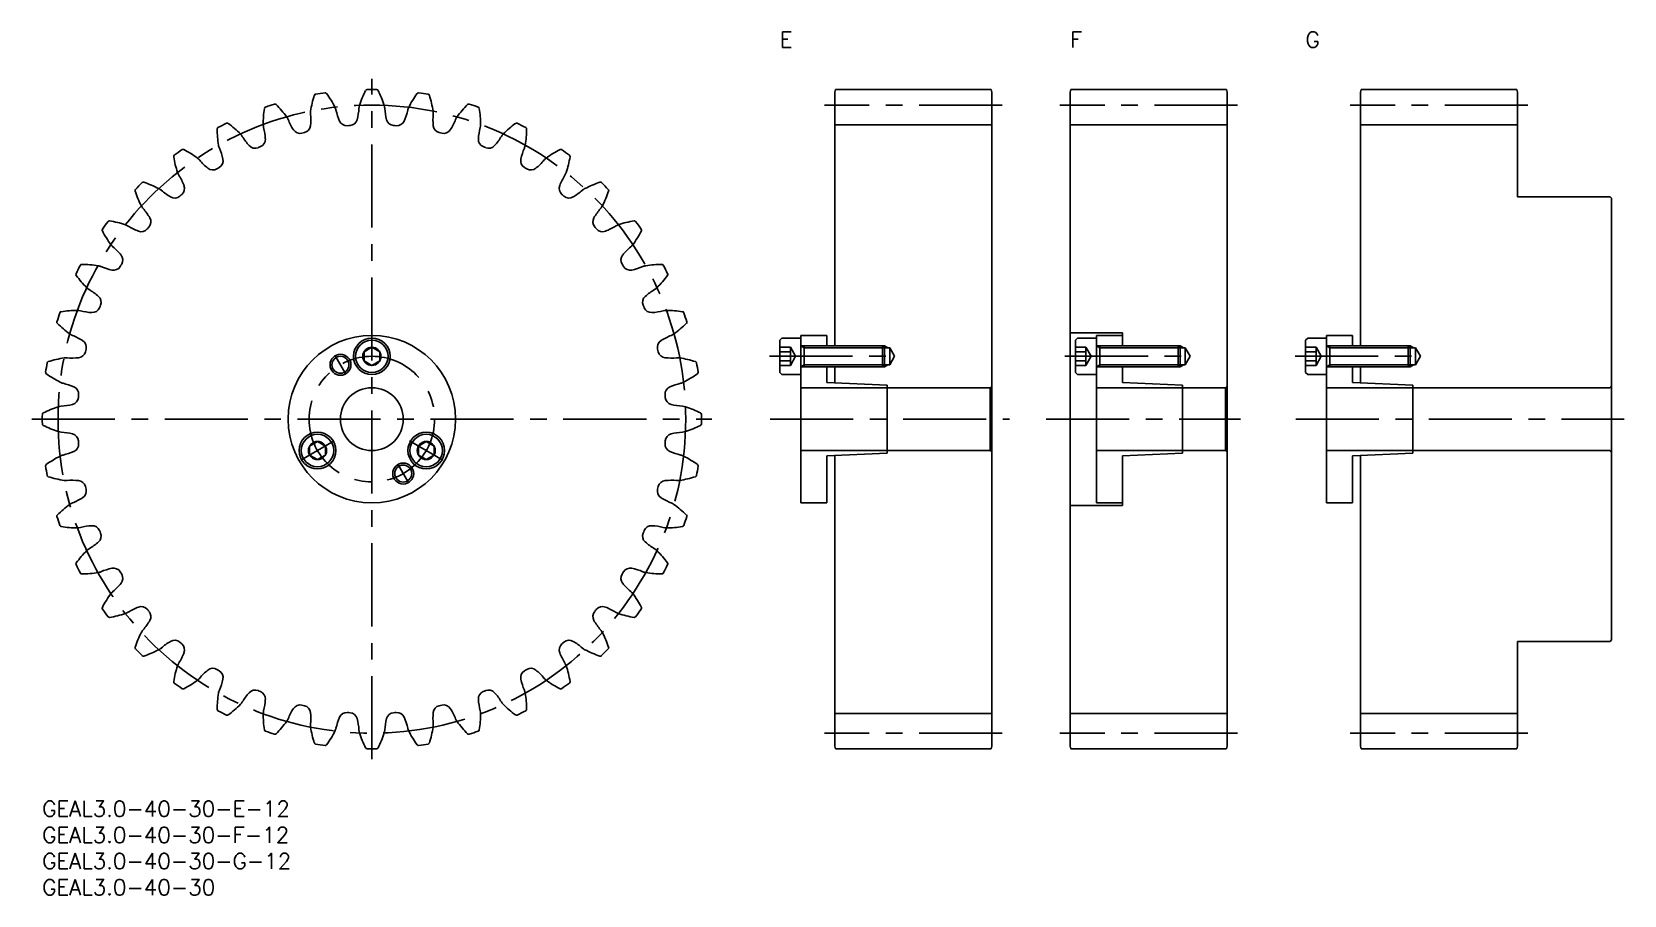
# Model space of a CAD drawing. Extents: x -2 to 302, y -18 to 147.
import ezdxf

# ---------------------------------------------------------------- set-up
doc = ezdxf.new("R2010")
doc.units = 0
doc.header["$LTSCALE"] = 0.5
doc.linetypes.add('CENTER', pattern=[50.8, 31.75, -6.35, 6.35, -6.35])
for name, color, linetype in [('MSM_CENTER', 1, 'CENTER'), ('MSM_CONTINUOUS', 7, 'CONTINUOUS'), ('MSM_NARROW', 5, 'CONTINUOUS'), ('MSM_PART_NUMBER', 7, 'CONTINUOUS')]:
    doc.layers.add(name, color=color, linetype=linetype)
doc.styles.get("Standard").update_dxf_attribs({"font": 'txt.shx', "height": 1, "bigfont": 'bigfont.shx'})

# ---------------------------------------------------------------- blocks, each defined once
blk = doc.blocks.new('*U3')
at = {"layer": 'MSM_PART_NUMBER'}
blk.add_text('GEAL3.0-40-30-F-12', height=3, dxfattribs=at).set_placement((0, -8))
blk = doc.blocks.new('*U4')
at = {"layer": 'MSM_PART_NUMBER'}
blk.add_text('GEAL3.0-40-30-E-12', height=3, dxfattribs=at).set_placement((0, -3))
blk = doc.blocks.new('*U5')
at = {"layer": 'MSM_PART_NUMBER'}
blk.add_text('GEAL3.0-40-30-G-12', height=3, dxfattribs=at).set_placement((0, -13))
blk = doc.blocks.new('*U6')
at = {"layer": 'MSM_PART_NUMBER'}
blk.add_text('E', height=3, dxfattribs=at).set_placement((141, 143.95))
blk = doc.blocks.new('*U7')
at = {"layer": 'MSM_PART_NUMBER'}
blk.add_text('G', height=3, dxfattribs=at).set_placement((241.5, 143.95))
blk = doc.blocks.new('*U8')
at = {"layer": 'MSM_PART_NUMBER'}
blk.add_text('GEAL3.0-40-30', height=3, dxfattribs=at).set_placement((0, -18))
blk = doc.blocks.new('*U9')
at = {"layer": 'MSM_PART_NUMBER'}
blk.add_text('F', height=3, dxfattribs=at).set_placement((196.5, 143.95))

msp = doc.modelspace()

# ---------------------------------------------------------------- linework, layer by layer
at = {"layer": 'MSM_CENTER'}
for p, q in [((63, 7.95), (63, 137.95)), ((183.5, 132.95), (149.5, 132.95)), ((228.5, 132.95), (194.5, 132.95)), ((284, 132.95), (250, 132.95)), ((55.95, 85.16), (58.05, 81.52)), ((139, 84.95), (163.51, 84.95)), ((195.5, 84.95), (220.01, 84.95)), ((239.5, 84.95), (264.01, 84.95)), ((-2, 72.95), (128, 72.95)), ((139.15, 72.95), (184.88, 72.95)), ((191.91, 72.95), (229.07, 72.95)), ((239.65, 72.95), (302.4, 72.95)), ((49.43, 65.11), (55.79, 68.78)), ((76.57, 65.11), (70.21, 68.78)), ((70.05, 60.73), (67.95, 64.37)), ((183.5, 12.95), (149.5, 12.95)), ((228.5, 12.95), (194.5, 12.95)), ((284, 12.95), (250, 12.95))]:
    msp.add_line(p, q, dxfattribs=at)
for radius in [60, 12]:
    msp.add_circle((63, 72.95), radius, dxfattribs=at)
at = {"layer": 'MSM_CONTINUOUS'}
for p, q in [((151.63, 135.95), (151.5, 135.45)), ((151.5, 135.45), (151.5, 86.95)), ((181.37, 135.95), (151.63, 135.95)), ((181.5, 135.45), (181.37, 135.95)), ((181.5, 10.45), (181.5, 135.45)), ((196.63, 135.95), (196.5, 135.45)), ((196.5, 135.45), (196.5, 10.45)), ((226.37, 135.95), (196.63, 135.95)), ((226.5, 135.45), (226.37, 135.95)), ((226.5, 10.45), (226.5, 135.45)), ((252.13, 135.95), (252, 135.45)), ((252, 135.45), (252, 86.95)), ((281.87, 135.95), (252.13, 135.95)), ((282, 135.45), (281.87, 135.95)), ((282, 115.45), (282, 135.45)), ((181.5, 129.2), (151.5, 129.2)), ((226.5, 129.2), (196.5, 129.2)), ((282, 129.2), (252, 129.2)), ((299.7, 115.45), (282, 115.45)), ((300, 115.15), (299.7, 115.45)), ((300, 30.75), (300, 115.15)), ((141, 88.05), (141.4, 88.45)), ((141.4, 88.45), (145, 88.45)), ((145, 56.95), (145, 88.95)), ((145, 88.95), (150, 88.95)), ((150, 88.95), (150, 86.95)), ((206.5, 89.45), (196.5, 89.45)), ((197.5, 88.05), (197.9, 88.45)), ((197.9, 88.45), (201.5, 88.45)), ((201.5, 56.95), (201.5, 88.95)), ((201.5, 88.95), (206.5, 88.95)), ((206.5, 89.45), (206.5, 86.95)), ((241.5, 88.05), (241.9, 88.45)), ((241.9, 88.45), (245.5, 88.45)), ((245.5, 56.95), (245.5, 88.95)), ((245.5, 88.95), (250.5, 88.95)), ((250.5, 88.95), (250.5, 86.95)), ((63, 86.68), (61.5, 85.81)), ((61.5, 85.81), (61.5, 84.08)), ((64.5, 85.81), (63, 86.68)), ((64.5, 84.08), (64.5, 85.81)), ((141, 88.05), (141, 81.85)), ((141, 86.68), (143, 86.68)), ((141, 85.81), (143, 85.81)), ((143, 86.68), (144, 84.95)), ((143, 83.21), (143, 86.68)), ((145, 86.95), (160.62, 86.95)), ((145.66, 86.95), (145.66, 82.95)), ((160.62, 82.95), (160.62, 86.95)), ((161, 86.57), (160.62, 86.95)), ((162, 86.57), (161, 86.57)), ((161, 83.32), (161, 86.57)), ((162.94, 84.95), (162, 86.57)), ((162, 83.32), (162, 86.57)), ((197.5, 88.05), (197.5, 81.85)), ((197.5, 86.68), (199.5, 86.68)), ((197.5, 85.81), (199.5, 85.81)), ((199.5, 86.68), (200.5, 84.95)), ((199.5, 83.21), (199.5, 86.68)), ((201.5, 86.95), (217.12, 86.95)), ((202.16, 86.95), (202.16, 82.95)), ((217.12, 82.95), (217.12, 86.95)), ((217.5, 86.57), (217.12, 86.95)), ((218.5, 86.57), (217.5, 86.57)), ((217.5, 83.32), (217.5, 86.57)), ((219.44, 84.95), (218.5, 86.57)), ((218.5, 83.32), (218.5, 86.57)), ((241.5, 88.05), (241.5, 81.85)), ((241.5, 86.68), (243.5, 86.68)), ((241.5, 85.81), (243.5, 85.81)), ((243.5, 86.68), (244.5, 84.95)), ((243.5, 83.21), (243.5, 86.68)), ((245.5, 86.95), (261.12, 86.95)), ((246.16, 86.95), (246.16, 82.95)), ((261.12, 82.95), (261.12, 86.95)), ((261.5, 86.57), (261.12, 86.95)), ((262.5, 86.57), (261.5, 86.57)), ((261.5, 83.32), (261.5, 86.57)), ((263.44, 84.95), (262.5, 86.57)), ((262.5, 83.32), (262.5, 86.57)), ((61.5, 84.08), (63, 83.21)), ((63, 83.21), (64.5, 84.08)), ((141, 84.08), (143, 84.08)), ((141, 83.21), (143, 83.21)), ((143, 83.21), (144, 84.95)), ((145, 82.95), (160.62, 82.95)), ((150, 82.95), (150, 79.95)), ((151.5, 82.95), (151.5, 79.88)), ((160.62, 82.95), (161, 83.32)), ((161, 83.32), (162, 83.32)), ((162, 83.32), (162.94, 84.95)), ((197.5, 84.08), (199.5, 84.08)), ((197.5, 83.21), (199.5, 83.21)), ((199.5, 83.21), (200.5, 84.95)), ((201.5, 82.95), (217.12, 82.95)), ((206.5, 82.95), (206.5, 79.95)), ((217.12, 82.95), (217.5, 83.32)), ((217.5, 83.32), (218.5, 83.32)), ((218.5, 83.32), (219.44, 84.95)), ((241.5, 84.08), (243.5, 84.08)), ((241.5, 83.21), (243.5, 83.21)), ((243.5, 83.21), (244.5, 84.95)), ((245.5, 82.95), (261.12, 82.95)), ((250.5, 82.95), (250.5, 79.95)), ((252, 82.95), (252, 79.88)), ((261.12, 82.95), (261.5, 83.32)), ((261.5, 83.32), (262.5, 83.32)), ((262.5, 83.32), (263.44, 84.95)), ((141.4, 81.45), (141, 81.85)), ((141.4, 81.45), (145, 81.45)), ((150, 79.95), (161.5, 79.45)), ((161.5, 66.45), (161.5, 79.45)), ((181.5, 79.25), (181.2, 78.95)), ((197.9, 81.45), (197.5, 81.85)), ((197.9, 81.45), (201.5, 81.45)), ((206.5, 79.95), (218, 79.45)), ((218, 66.45), (218, 79.45)), ((226.5, 79.25), (226.2, 78.95)), ((241.9, 81.45), (241.5, 81.85)), ((241.9, 81.45), (245.5, 81.45)), ((250.5, 79.95), (262, 79.45)), ((262, 66.45), (262, 79.45)), ((300, 79.25), (299.7, 78.95)), ((181.2, 78.95), (145, 78.95)), ((181.2, 66.95), (181.2, 78.95)), ((226.2, 78.95), (201.5, 78.95)), ((226.2, 66.95), (226.2, 78.95)), ((299.7, 78.95), (245.5, 78.95)), ((52.61, 68.68), (51.11, 67.81)), ((51.11, 67.81), (51.11, 66.08)), ((54.11, 67.81), (52.61, 68.68)), ((54.11, 66.08), (54.11, 67.81)), ((73.39, 68.68), (71.89, 67.81)), ((71.89, 67.81), (71.89, 66.08)), ((74.89, 67.81), (73.39, 68.68)), ((74.89, 66.08), (74.89, 67.81)), ((51.11, 66.08), (52.61, 65.21)), ((52.61, 65.21), (54.11, 66.08)), ((71.89, 66.08), (73.39, 65.21)), ((73.39, 65.21), (74.89, 66.08)), ((145, 66.95), (181.2, 66.95)), ((161.5, 66.45), (150, 65.95)), ((150, 65.95), (150, 56.95)), ((151.5, 66.01), (151.5, 10.45)), ((181.2, 66.95), (181.5, 66.65)), ((201.5, 66.95), (226.2, 66.95)), ((218, 66.45), (206.5, 65.95)), ((206.5, 56.45), (206.5, 65.95)), ((226.2, 66.95), (226.5, 66.65)), ((245.5, 66.95), (299.7, 66.95)), ((262, 66.45), (250.5, 65.95)), ((250.5, 65.95), (250.5, 56.95)), ((252, 66.01), (252, 10.45)), ((299.7, 66.95), (300, 66.65)), ((150, 56.95), (145, 56.95)), ((196.5, 56.45), (206.5, 56.45)), ((206.5, 56.95), (201.5, 56.95)), ((250.5, 56.95), (245.5, 56.95)), ((282, 10.45), (282, 30.45)), ((282, 30.45), (299.7, 30.45)), ((299.7, 30.45), (300, 30.75)), ((181.5, 16.7), (151.5, 16.7)), ((226.5, 16.7), (196.5, 16.7)), ((282, 16.7), (252, 16.7)), ((151.5, 10.45), (151.63, 9.95)), ((151.63, 9.95), (181.37, 9.95)), ((181.37, 9.95), (181.5, 10.45)), ((196.5, 10.45), (196.63, 9.95)), ((196.63, 9.95), (226.37, 9.95)), ((226.37, 9.95), (226.5, 10.45)), ((252, 10.45), (252.13, 9.95)), ((252.13, 9.95), (281.87, 9.95)), ((281.87, 9.95), (282, 10.45))]:
    msp.add_line(p, q, dxfattribs=at)
for centre, radius in [((63, 72.95), 16), ((63, 84.95), 3.5), ((63, 84.95), 3.1), ((63, 84.95), 1.73), ((57, 83.34), 1.62), ((63, 72.95), 6), ((52.61, 66.95), 3.5), ((52.61, 66.95), 3.1), ((73.39, 66.95), 3.5), ((73.39, 66.95), 3.1), ((52.61, 66.95), 1.73), ((73.39, 66.95), 1.73), ((69, 62.55), 1.62)]:
    msp.add_circle(centre, radius, dxfattribs=at)
for centre, radius, start, end in [((71.06, 128.75), 20, 162.3479, 171.25), ((52.29, 134.72), 0.3, 99.8356, 162.3479), ((63, 72.95), 63, 98.1643, 99.8357), ((54.1, 135.01), 0.3, 35.6522, 98.1643), ((38.09, 123.53), 20, 26.75, 35.6521), ((79.69, 126.8), 20, 153.3479, 162.25), ((62.09, 135.64), 0.3, 90.8357, 153.3478), ((63, 72.95), 63, 89.1643, 90.8357), ((63.91, 135.64), 0.3, 26.6521, 89.1643), ((46.31, 126.8), 20, 17.75, 26.6521), ((87.91, 123.53), 20, 144.3479, 153.25), ((71.9, 135.01), 0.3, 81.8357, 144.3478), ((63, 72.95), 63, 80.1643, 81.8357), ((73.71, 134.72), 0.3, 17.6521, 80.1643), ((54.94, 128.75), 20, 8.75, 17.6521), ((62.23, 129.32), 20, 171.3479, 180.25), ((42.76, 132.29), 0.3, 108.8356, 171.3479), ((63, 72.95), 63, 107.1643, 108.8357), ((44.5, 132.85), 0.3, 44.6522, 107.1643), ((30.48, 119.01), 20, 35.75, 44.6521), ((39.01, 130.17), 12.31, 354.6354, 4.8357), ((53.74, 131.42), 2.47, 171.25, 184.8357), ((53.74, 131.42), 2.47, 13.1643, 26.75), ((68.13, 134.78), 12.31, 193.1643, 203.3646), ((48.26, 133.22), 12.31, 345.6354, 355.8357), ((63, 132.14), 2.47, 162.25, 175.8357), ((63, 132.14), 2.47, 4.1643, 17.75), ((77.74, 133.22), 12.31, 184.1643, 194.3646), ((57.87, 134.78), 12.31, 336.6354, 346.8357), ((72.26, 131.42), 2.47, 153.25, 166.8357), ((86.99, 130.17), 12.31, 175.1643, 185.3646), ((72.26, 131.42), 2.47, 355.1643, 8.75), ((95.52, 119.01), 20, 135.3479, 144.25), ((81.5, 132.85), 0.3, 72.8357, 135.3479), ((63, 72.95), 63, 71.1643, 72.8357), ((83.24, 132.29), 0.3, 8.6521, 71.1641), ((63.77, 129.32), 20, 359.75, 8.6521), ((33.72, 128.39), 0.3, 117.8356, 180.3479), ((53.42, 128.51), 20, 180.3479, 189.25), ((63, 72.95), 63, 116.1643, 117.8357), ((35.35, 129.22), 0.3, 53.6522, 116.1643), ((23.68, 113.35), 20, 44.75, 53.6521), ((44.71, 129.25), 2.47, 180.25, 193.8357), ((30.35, 125.71), 12.31, 3.6354, 13.8357), ((44.71, 129.25), 2.47, 22.1643, 35.75), ((58.4, 134.82), 12.31, 202.1643, 212.3646), ((49.27, 129.04), 1.5, 212.3646, 283.7575), ((49.77, 129.16), 1.5, 283.2425, 354.6354), ((58.21, 130.5), 1.5, 203.3646, 274.7575), ((63, 72.95), 56.25, 94.2425, 94.7575), ((58.73, 130.54), 1.5, 274.2425, 345.6354), ((67.27, 130.54), 1.5, 194.3646, 265.7575), ((63, 72.95), 56.25, 85.2425, 85.7575), ((67.79, 130.5), 1.5, 265.2425, 336.6354), ((76.23, 129.16), 1.5, 185.3646, 256.7575), ((76.73, 129.04), 1.5, 256.2425, 327.6354), ((67.6, 134.82), 12.31, 327.6354, 337.8357), ((81.29, 129.25), 2.47, 144.25, 157.8357), ((95.65, 125.71), 12.31, 166.1643, 176.3646), ((81.29, 129.25), 2.47, 346.1643, 359.75), ((102.32, 113.35), 20, 126.3479, 135.25), ((90.65, 129.22), 0.3, 63.8357, 126.3479), ((63, 72.95), 63, 62.1643, 63.8357), ((72.58, 128.51), 20, 350.75, 359.6521), ((92.28, 128.39), 0.3, 359.6521, 62.1641), ((36.12, 125.69), 2.47, 189.25, 202.8357), ((36.12, 125.69), 2.47, 31.1643, 44.75), ((48.77, 133.34), 12.31, 211.1643, 221.3646), ((40.66, 126.2), 1.5, 221.3646, 292.7575), ((63, 72.95), 56.25, 112.2425, 112.7575), ((41.14, 126.4), 1.5, 292.2425, 3.6354), ((63, 72.95), 56.25, 103.2425, 103.7575), ((63, 72.95), 56.25, 76.2425, 76.7575), ((84.86, 126.4), 1.5, 176.3646, 247.7575), ((63, 72.95), 56.25, 67.2425, 67.7575), ((85.34, 126.2), 1.5, 247.2425, 318.6354), ((77.23, 133.34), 12.31, 318.6354, 328.8357), ((89.88, 125.69), 2.47, 135.25, 148.8357), ((89.88, 125.69), 2.47, 337.1643, 350.75), ((25.41, 123.13), 0.3, 126.8356, 189.3479), ((44.85, 126.33), 20, 189.3479, 198.25), ((63, 72.95), 63, 125.1643, 126.8357), ((26.89, 124.2), 0.3, 62.6522, 125.1643), ((17.84, 106.7), 20, 53.75, 62.6521), ((28.2, 120.84), 2.47, 40.1643, 53.75), ((39.5, 130.37), 12.31, 220.1643, 230.3646), ((33.05, 122.32), 1.5, 301.2425, 12.6354), ((22.5, 119.96), 12.31, 12.6354, 22.8357), ((92.95, 122.32), 1.5, 167.3646, 238.7575), ((103.5, 119.96), 12.31, 157.1643, 167.3646), ((86.5, 130.37), 12.31, 309.6354, 319.8357), ((97.8, 120.84), 2.47, 126.25, 139.8357), ((108.16, 106.7), 20, 117.3479, 126.25), ((99.11, 124.2), 0.3, 54.8357, 117.3479), ((63, 72.95), 63, 53.1643, 54.8357), ((81.15, 126.33), 20, 341.75, 350.6521), ((100.59, 123.13), 0.3, 350.6521, 53.1643), ((28.2, 120.84), 2.47, 198.25, 211.8357), ((15.65, 113.04), 12.31, 21.6354, 31.8357), ((32.6, 122.05), 1.5, 230.3646, 301.7575), ((63, 72.95), 56.25, 121.2425, 121.7575), ((63, 72.95), 56.25, 58.2425, 58.7575), ((93.4, 122.05), 1.5, 238.2424, 309.6354), ((110.35, 113.04), 12.31, 148.1643, 158.3646), ((97.8, 120.84), 2.47, 328.1643, 341.75), ((18.02, 116.63), 0.3, 135.8356, 198.3479), ((36.72, 122.83), 20, 198.3479, 207.25), ((63, 72.95), 63, 134.1643, 135.8357), ((19.32, 117.92), 0.3, 71.6522, 134.1643), ((13.11, 99.22), 20, 62.75, 71.6521), ((21.14, 114.81), 2.47, 49.1643, 62.75), ((30.8, 125.99), 12.31, 229.1643, 239.3646), ((63, 72.95), 56.25, 130.2425, 130.7575), ((25.69, 117.03), 1.5, 310.2425, 21.6354), ((100.31, 117.03), 1.5, 158.3646, 229.7575), ((63, 72.95), 56.25, 49.2425, 49.7575), ((95.2, 125.99), 12.31, 300.6354, 310.8357), ((104.86, 114.81), 2.47, 117.25, 130.8357), ((112.89, 99.22), 20, 108.3479, 117.25), ((106.68, 117.92), 0.3, 45.8357, 108.3479), ((63, 72.95), 63, 44.1643, 45.8357), ((89.28, 122.83), 20, 332.75, 341.6521), ((107.98, 116.63), 0.3, 341.6521, 44.1645), ((21.14, 114.81), 2.47, 207.25, 220.8357), ((9.96, 105.14), 12.31, 30.6354, 40.8357), ((25.3, 116.69), 1.5, 239.3646, 310.7575), ((100.7, 116.69), 1.5, 229.2425, 300.6354), ((116.04, 105.14), 12.31, 139.1643, 149.3646), ((104.86, 114.81), 2.47, 319.1643, 332.75), ((63, 72.95), 63, 143.1643, 144.8357), ((12.82, 110.54), 0.3, 80.6522, 143.1643), ((9.62, 91.1), 20, 71.75, 80.6521), ((15.11, 107.74), 2.47, 58.1643, 71.75), ((22.9, 120.3), 12.31, 238.1643, 248.3646), ((63, 72.95), 56.25, 139.2425, 139.7575), ((19.26, 110.65), 1.5, 319.2425, 30.6354), ((106.74, 110.65), 1.5, 149.3646, 220.7575), ((63, 72.95), 56.25, 40.2425, 40.7575), ((103.1, 120.3), 12.31, 291.6354, 301.8357), ((110.89, 107.74), 2.47, 108.25, 121.8357), ((116.38, 91.1), 20, 99.3479, 108.25), ((113.18, 110.54), 0.3, 36.8357, 99.3479), ((63, 72.95), 63, 35.1643, 36.8357), ((11.74, 109.06), 0.3, 144.8356, 207.3479), ((29.24, 118.11), 20, 207.3479, 216.25), ((18.92, 110.25), 1.5, 248.3646, 319.7575), ((107.08, 110.25), 1.5, 220.2425, 291.6354), ((96.76, 118.11), 20, 323.75, 332.6521), ((114.26, 109.06), 0.3, 332.6521, 35.1645), ((15.11, 107.74), 2.47, 216.25, 229.8357), ((5.57, 96.45), 12.31, 39.6354, 49.8357), ((13.9, 103.34), 1.5, 328.2425, 39.6354), ((112.1, 103.34), 1.5, 140.3646, 211.7575), ((120.43, 96.45), 12.31, 130.1643, 140.3646), ((110.89, 107.74), 2.47, 310.1643, 323.75), ((6.72, 100.59), 0.3, 153.8356, 216.3479), ((63, 72.95), 63, 152.1643, 153.8357), ((7.55, 102.22), 0.3, 89.6522, 152.1643), ((7.44, 82.52), 20, 80.75, 89.6521), ((10.25, 99.82), 2.47, 67.1643, 80.75), ((15.99, 113.44), 12.31, 247.1643, 257.3646), ((13.62, 102.9), 1.5, 257.3646, 328.7575), ((63, 72.95), 56.25, 148.2425, 148.7575), ((63, 72.95), 56.25, 31.2425, 31.7575), ((112.38, 102.9), 1.5, 211.2424, 282.6354), ((110.01, 113.44), 12.31, 282.6354, 292.8357), ((115.75, 99.82), 2.47, 99.25, 112.8357), ((118.56, 82.52), 20, 90.3479, 99.25), ((118.45, 102.22), 0.3, 27.8357, 90.3478), ((63, 72.95), 63, 26.1643, 27.8357), ((119.28, 100.59), 0.3, 323.6521, 26.1641), ((22.59, 112.27), 20, 216.3479, 225.25), ((10.25, 99.82), 2.47, 225.25, 238.8357), ((2.6, 87.17), 12.31, 48.6354, 58.8357), ((123.4, 87.17), 12.31, 121.1643, 131.3646), ((115.75, 99.82), 2.47, 301.1643, 314.75), ((103.41, 112.27), 20, 314.75, 323.6521), ((9.75, 95.28), 1.5, 337.2425, 48.6354), ((63, 72.95), 56.25, 157.2425, 157.7575), ((116.25, 95.28), 1.5, 131.3646, 202.7575), ((63, 72.95), 56.25, 22.2425, 22.7575), ((3.09, 91.45), 0.3, 162.8356, 225.3478), ((63, 72.95), 63, 161.1643, 162.8357), ((3.66, 93.19), 0.3, 98.6522, 161.1643), ((6.62, 73.71), 20, 89.75, 98.6521), ((6.7, 91.24), 2.47, 76.1643, 89.75), ((10.23, 105.59), 12.31, 256.1643, 266.3646), ((9.55, 94.81), 1.5, 266.3646, 337.7575), ((116.45, 94.81), 1.5, 202.2424, 273.6354), ((115.77, 105.59), 12.31, 273.6354, 283.8357), ((119.3, 91.24), 2.47, 90.25, 103.8357), ((119.38, 73.71), 20, 81.3479, 90.25), ((122.34, 93.19), 0.3, 18.8357, 81.3478), ((63, 72.95), 63, 17.1643, 18.8357), ((122.91, 91.45), 0.3, 314.6521, 17.1641), ((16.94, 105.46), 20, 225.3479, 234.25), ((6.7, 91.24), 2.47, 234.25, 247.8357), ((1.12, 77.55), 12.31, 57.6354, 67.8357), ((124.88, 77.55), 12.31, 112.1643, 122.3646), ((119.3, 91.24), 2.47, 292.1643, 305.75), ((109.06, 105.46), 20, 305.75, 314.6521), ((6.79, 86.17), 1.5, 275.3646, 346.7575), ((6.91, 86.68), 1.5, 346.2425, 57.6354), ((63, 72.95), 56.25, 166.2425, 166.7575), ((119.09, 86.68), 1.5, 122.3646, 193.7575), ((63, 72.95), 56.25, 13.2425, 13.7575), ((119.21, 86.17), 1.5, 193.2424, 264.6354), ((63, 72.95), 63, 170.1643, 171.8357), ((1.22, 83.66), 0.3, 107.6522, 170.1643), ((7.2, 64.88), 20, 98.75, 107.6521), ((4.53, 82.21), 2.47, 85.1643, 98.75), ((5.78, 96.93), 12.31, 265.1643, 275.3646), ((120.22, 96.93), 12.31, 264.6354, 274.8357), ((121.47, 82.21), 2.47, 81.25, 94.8357), ((118.8, 64.88), 20, 72.3479, 81.25), ((124.78, 83.66), 0.3, 9.8357, 72.3478), ((63, 72.95), 63, 8.1643, 9.8357), ((0.94, 81.85), 0.3, 171.8357, 234.3478), ((12.42, 97.86), 20, 234.3479, 243.25), ((4.53, 82.21), 2.47, 243.25, 256.8357), ((1.16, 67.81), 12.31, 66.6354, 76.8357), ((124.84, 67.81), 12.31, 103.1643, 113.3646), ((121.47, 82.21), 2.47, 283.1643, 296.75), ((113.58, 97.86), 20, 296.75, 305.6521), ((125.06, 81.85), 0.3, 305.6521, 8.1643), ((5.41, 77.22), 1.5, 284.3646, 355.7575), ((5.45, 77.73), 1.5, 355.2425, 66.6354), ((63, 72.95), 56.25, 175.2425, 175.7575), ((120.55, 77.73), 1.5, 113.3646, 184.7575), ((63, 72.95), 56.25, 4.2425, 4.7575), ((120.59, 77.22), 1.5, 184.2424, 255.6354), ((63, 72.95), 63, 179.1643, 180.8357), ((0.31, 73.86), 0.3, 116.6522, 179.1643), ((9.14, 56.25), 20, 107.75, 116.6521), ((3.8, 72.95), 2.47, 94.1643, 107.75), ((2.73, 87.69), 12.31, 274.1643, 284.3646), ((123.27, 87.69), 12.31, 255.6354, 265.8357), ((122.2, 72.95), 2.47, 72.25, 85.8357), ((116.86, 56.25), 20, 63.3479, 72.25), ((125.69, 73.86), 0.3, 0.8357, 63.3478), ((63, 72.95), 63, 359.1643, 0.8357), ((0.31, 72.03), 0.3, 180.8357, 243.3478), ((9.14, 89.64), 20, 243.3479, 252.25), ((3.8, 72.95), 2.47, 252.25, 265.8357), ((2.73, 58.2), 12.31, 75.6354, 85.8357), ((5.41, 68.67), 1.5, 4.2425, 75.6354), ((120.59, 68.67), 1.5, 104.3646, 175.7575), ((123.27, 58.2), 12.31, 94.1643, 104.3646), ((122.2, 72.95), 2.47, 274.1643, 287.75), ((116.86, 89.64), 20, 287.75, 296.6521), ((125.69, 72.03), 0.3, 296.6521, 359.1641), ((5.45, 68.16), 1.5, 293.3646, 4.7575), ((63, 72.95), 56.25, 184.2425, 184.7575), ((120.55, 68.16), 1.5, 175.2425, 246.6354), ((63, 72.95), 56.25, 355.2425, 355.7575), ((0.94, 64.04), 0.3, 125.6522, 188.1643), ((63, 72.95), 63, 188.1643, 189.8357), ((12.42, 48.03), 20, 116.75, 125.6521), ((4.53, 63.68), 2.47, 103.1643, 116.75), ((1.16, 78.08), 12.31, 283.1643, 293.3646), ((124.84, 78.08), 12.31, 246.6354, 256.8357), ((121.47, 63.68), 2.47, 63.25, 76.8357), ((113.58, 48.03), 20, 54.3479, 63.25), ((63, 72.95), 63, 350.1643, 351.8357), ((125.06, 64.04), 0.3, 351.8357, 54.3478), ((1.22, 62.23), 0.3, 189.8357, 252.3478), ((7.2, 81.01), 20, 252.3479, 261.25), ((4.53, 63.68), 2.47, 261.25, 274.8357), ((5.78, 48.96), 12.31, 84.6354, 94.8357), ((6.79, 59.72), 1.5, 13.2425, 84.6354), ((119.21, 59.72), 1.5, 95.3646, 166.7575), ((120.22, 48.96), 12.31, 85.1643, 95.3646), ((121.47, 63.68), 2.47, 265.1643, 278.75), ((118.8, 81.01), 20, 278.75, 287.6521), ((124.78, 62.23), 0.3, 287.6521, 350.1643), ((1.12, 68.34), 12.31, 292.1643, 302.3646), ((6.91, 59.21), 1.5, 302.3646, 13.7575), ((63, 72.95), 56.25, 193.2425, 193.7575), ((119.09, 59.21), 1.5, 166.2425, 237.6354), ((63, 72.95), 56.25, 346.2425, 346.7575), ((124.88, 68.34), 12.31, 237.6354, 247.8357), ((16.94, 40.43), 20, 125.75, 134.6521), ((6.7, 54.65), 2.47, 112.1643, 125.75), ((119.3, 54.65), 2.47, 54.25, 67.8357), ((109.06, 40.43), 20, 45.3479, 54.25), ((3.09, 54.44), 0.3, 134.6522, 197.1643), ((63, 72.95), 63, 197.1643, 198.8357), ((3.66, 52.7), 0.3, 198.8357, 261.3479), ((6.62, 72.18), 20, 261.3479, 270.25), ((6.7, 54.65), 2.47, 270.25, 283.8357), ((10.23, 40.3), 12.31, 93.6354, 103.8357), ((9.55, 51.09), 1.5, 22.2425, 93.6354), ((116.45, 51.09), 1.5, 86.3646, 157.7575), ((115.77, 40.3), 12.31, 76.1643, 86.3646), ((119.3, 54.65), 2.47, 256.1643, 269.75), ((119.38, 72.18), 20, 269.75, 278.6521), ((122.34, 52.7), 0.3, 278.6521, 341.1643), ((63, 72.95), 63, 341.1643, 342.8357), ((122.91, 54.44), 0.3, 342.8357, 45.3479), ((2.6, 58.72), 12.31, 301.1643, 311.3646), ((9.75, 50.61), 1.5, 311.3646, 22.7575), ((63, 72.95), 56.25, 202.2425, 202.7575), ((116.25, 50.61), 1.5, 157.2425, 228.6354), ((63, 72.95), 56.25, 337.2425, 337.7575), ((123.4, 58.72), 12.31, 228.6354, 238.8357), ((22.59, 33.62), 20, 134.75, 143.6521), ((10.25, 46.07), 2.47, 121.1643, 134.75), ((115.75, 46.07), 2.47, 45.25, 58.8357), ((103.41, 33.62), 20, 36.3479, 45.25), ((6.72, 45.3), 0.3, 143.6522, 206.1643), ((63, 72.95), 63, 206.1643, 207.8357), ((7.55, 43.67), 0.3, 207.8357, 270.3479), ((7.44, 63.37), 20, 270.3479, 279.25), ((10.25, 46.07), 2.47, 279.25, 292.8357), ((15.99, 32.45), 12.31, 102.6354, 112.8357), ((13.62, 42.99), 1.5, 31.2425, 102.6354), ((63, 72.95), 56.25, 211.2425, 211.7575), ((13.9, 42.55), 1.5, 320.3646, 31.7575), ((112.1, 42.55), 1.5, 148.2425, 219.6354), ((63, 72.95), 56.25, 328.2425, 328.7575), ((112.38, 42.99), 1.5, 77.3646, 148.7575), ((110.01, 32.45), 12.31, 67.1643, 77.3646), ((115.75, 46.07), 2.47, 247.1643, 260.75), ((118.56, 63.37), 20, 260.75, 269.6521), ((118.45, 43.67), 0.3, 269.6521, 332.1643), ((63, 72.95), 63, 332.1643, 333.8357), ((119.28, 45.3), 0.3, 333.8357, 36.3479), ((29.24, 27.78), 20, 143.75, 152.6521), ((15.11, 38.15), 2.47, 130.1643, 143.75), ((5.57, 49.44), 12.31, 310.1643, 320.3646), ((120.43, 49.44), 12.31, 219.6354, 229.8357), ((110.89, 38.15), 2.47, 36.25, 49.8357), ((96.76, 27.78), 20, 27.3479, 36.25), ((11.74, 36.83), 0.3, 152.6522, 215.1643), ((63, 72.95), 63, 215.1643, 216.8357), ((22.9, 25.59), 12.31, 111.6354, 121.8357), ((18.92, 35.64), 1.5, 40.2425, 111.6354), ((63, 72.95), 56.25, 220.2425, 220.7575), ((63, 72.95), 56.25, 319.2425, 319.7575), ((107.08, 35.64), 1.5, 68.3646, 139.7575), ((103.1, 25.59), 12.31, 58.1643, 68.3646), ((63, 72.95), 63, 323.1643, 324.8357), ((114.26, 36.83), 0.3, 324.8357, 27.3478), ((12.82, 35.36), 0.3, 216.8357, 279.3479), ((9.62, 54.79), 20, 279.3479, 288.25), ((15.11, 38.15), 2.47, 288.25, 301.8357), ((9.96, 40.75), 12.31, 319.1643, 329.3646), ((19.26, 35.24), 1.5, 329.3646, 40.7575), ((106.74, 35.24), 1.5, 139.2425, 210.6354), ((116.04, 40.75), 12.31, 210.6354, 220.8357), ((110.89, 38.15), 2.47, 238.1643, 251.75), ((116.38, 54.79), 20, 251.75, 260.6521), ((113.18, 35.36), 0.3, 260.6521, 323.1643), ((36.72, 23.06), 20, 152.75, 161.6521), ((21.14, 31.08), 2.47, 139.1643, 152.75), ((30.8, 19.9), 12.31, 120.6354, 130.8357), ((25.3, 29.2), 1.5, 49.2425, 120.6354), ((100.7, 29.2), 1.5, 59.3646, 130.7575), ((95.2, 19.9), 12.31, 49.1643, 59.3646), ((104.86, 31.08), 2.47, 27.25, 40.8357), ((89.28, 23.06), 20, 18.3479, 27.25), ((18.02, 29.26), 0.3, 161.6522, 224.1643), ((63, 72.95), 63, 224.1643, 225.8357), ((19.32, 27.97), 0.3, 225.8357, 288.3479), ((13.11, 46.67), 20, 288.3479, 297.25), ((21.14, 31.08), 2.47, 297.25, 310.8357), ((15.65, 32.85), 12.31, 328.1643, 338.3646), ((63, 72.95), 56.25, 229.2425, 229.7575), ((25.69, 28.86), 1.5, 338.3646, 49.7575), ((100.31, 28.86), 1.5, 130.2425, 201.6354), ((110.35, 32.85), 12.31, 201.6354, 211.8357), ((63, 72.95), 56.25, 310.2425, 310.7575), ((104.86, 31.08), 2.47, 229.1643, 242.75), ((112.89, 46.67), 20, 242.75, 251.6521), ((106.68, 27.97), 0.3, 251.6522, 314.1643), ((63, 72.95), 63, 314.1643, 315.8357), ((107.98, 29.26), 0.3, 315.8357, 18.3479), ((44.85, 19.56), 20, 161.75, 170.6521), ((28.2, 25.05), 2.47, 148.1643, 161.75), ((39.5, 15.52), 12.31, 129.6354, 139.8357), ((32.6, 23.84), 1.5, 58.2425, 129.6354), ((63, 72.95), 56.25, 238.2425, 238.7575), ((33.05, 23.57), 1.5, 347.3646, 58.7575), ((92.95, 23.57), 1.5, 121.2425, 192.6354), ((63, 72.95), 56.25, 301.2425, 301.7575), ((93.4, 23.84), 1.5, 50.3646, 121.7575), ((86.5, 15.52), 12.31, 40.1643, 50.3646), ((97.8, 25.05), 2.47, 18.25, 31.8357), ((81.15, 19.56), 20, 9.3479, 18.25), ((25.41, 22.76), 0.3, 170.6522, 233.1643), ((63, 72.95), 63, 233.1643, 234.8357), ((26.89, 21.69), 0.3, 234.8357, 297.3479), ((17.84, 39.19), 20, 297.3479, 306.25), ((28.2, 25.05), 2.47, 306.25, 319.8357), ((22.5, 25.93), 12.31, 337.1643, 347.3646), ((103.5, 25.93), 12.31, 192.6354, 202.8357), ((97.8, 25.05), 2.47, 220.1643, 233.75), ((108.16, 39.19), 20, 233.75, 242.6521), ((99.11, 21.69), 0.3, 242.6522, 305.1643), ((63, 72.95), 63, 305.1643, 306.8357), ((100.59, 22.76), 0.3, 306.8357, 9.3479), ((53.42, 17.38), 20, 170.75, 179.6521), ((36.12, 20.2), 2.47, 157.1643, 170.75), ((23.68, 32.54), 20, 306.3479, 315.25), ((36.12, 20.2), 2.47, 315.25, 328.8357), ((48.77, 12.55), 12.31, 138.6354, 148.8357), ((40.66, 19.69), 1.5, 67.2425, 138.6354), ((63, 72.95), 56.25, 247.2425, 247.7575), ((41.14, 19.49), 1.5, 356.3646, 67.7575), ((30.35, 20.18), 12.31, 346.1643, 356.3646), ((49.27, 16.85), 1.5, 76.2425, 147.6354), ((63, 72.95), 56.25, 256.2425, 256.7575), ((63, 72.95), 56.25, 283.2425, 283.7575), ((76.73, 16.85), 1.5, 32.3646, 103.7575), ((84.86, 19.49), 1.5, 112.2425, 183.6354), ((95.65, 20.18), 12.31, 183.6354, 193.8357), ((63, 72.95), 56.25, 292.2425, 292.7575), ((85.34, 19.69), 1.5, 41.3646, 112.7575), ((77.23, 12.55), 12.31, 31.1643, 41.3646), ((89.88, 20.2), 2.47, 211.1643, 224.75), ((102.32, 32.54), 20, 224.75, 233.6521), ((89.88, 20.2), 2.47, 9.25, 22.8357), ((72.58, 17.38), 20, 0.3479, 9.25), ((33.72, 17.5), 0.3, 179.6522, 242.1643), ((63, 72.95), 63, 242.1643, 243.8357), ((35.35, 16.67), 0.3, 243.8357, 306.3479), ((44.71, 16.64), 2.47, 166.1643, 179.75), ((62.23, 16.57), 20, 179.75, 188.6521), ((44.71, 16.64), 2.47, 324.25, 337.8357), ((58.4, 11.07), 12.31, 147.6354, 157.8357), ((49.77, 16.73), 1.5, 5.3646, 76.7575), ((39.01, 15.72), 12.31, 355.1643, 5.3646), ((68.13, 11.11), 12.31, 156.6354, 166.8357), ((58.21, 15.39), 1.5, 85.2425, 156.6354), ((63, 72.95), 56.25, 265.2425, 265.7575), ((58.73, 15.35), 1.5, 14.3646, 85.7575), ((48.26, 12.67), 12.31, 4.1643, 14.3646), ((77.74, 12.67), 12.31, 165.6354, 175.8357), ((67.27, 15.35), 1.5, 94.2425, 165.6354), ((63, 72.95), 56.25, 274.2425, 274.7575), ((67.79, 15.39), 1.5, 23.3646, 94.7575), ((57.87, 11.11), 12.31, 13.1643, 23.3646), ((86.99, 15.72), 12.31, 174.6354, 184.8357), ((76.23, 16.73), 1.5, 103.2425, 174.6354), ((67.6, 11.07), 12.31, 22.1643, 32.3646), ((81.29, 16.64), 2.47, 202.1643, 215.75), ((63.77, 16.57), 20, 351.3479, 0.25), ((81.29, 16.64), 2.47, 0.25, 13.8357), ((90.65, 16.67), 0.3, 233.6522, 296.1643), ((63, 72.95), 63, 296.1643, 297.8357), ((92.28, 17.5), 0.3, 297.8357, 0.3479), ((42.76, 13.6), 0.3, 188.6522, 251.1643), ((63, 72.95), 63, 251.1643, 252.8357), ((44.5, 13.04), 0.3, 252.8357, 315.3479), ((30.48, 26.88), 20, 315.3479, 324.25), ((53.74, 14.47), 2.47, 175.1643, 188.75), ((71.06, 17.14), 20, 188.75, 197.6521), ((38.09, 22.36), 20, 324.3479, 333.25), ((53.74, 14.47), 2.47, 333.25, 346.8357), ((63, 13.75), 2.47, 184.1643, 197.75), ((79.69, 19.09), 20, 197.75, 206.6521), ((46.31, 19.09), 20, 333.3479, 342.25), ((63, 13.75), 2.47, 342.25, 355.8357), ((72.26, 14.47), 2.47, 193.1643, 206.75), ((87.91, 22.36), 20, 206.75, 215.6521), ((54.94, 17.14), 20, 342.3479, 351.25), ((72.26, 14.47), 2.47, 351.25, 4.8357), ((95.52, 26.88), 20, 215.75, 224.6521), ((81.5, 13.04), 0.3, 224.6522, 287.1643), ((63, 72.95), 63, 287.1643, 288.8357), ((83.24, 13.6), 0.3, 288.8357, 351.3479), ((52.29, 11.17), 0.3, 197.6522, 260.1643), ((63, 72.95), 63, 260.1643, 261.8357), ((54.1, 10.88), 0.3, 261.8357, 324.3479), ((62.09, 10.25), 0.3, 206.6522, 269.1643), ((63, 72.95), 63, 269.1643, 270.8357), ((63.91, 10.25), 0.3, 270.8357, 333.3479), ((71.9, 10.88), 0.3, 215.6522, 278.1643), ((63, 72.95), 63, 278.1643, 279.8357), ((73.71, 11.17), 0.3, 279.8357, 342.3479)]:
    msp.add_arc(centre, radius, start, end, dxfattribs=at)
at = {"layer": 'MSM_NARROW'}
for p, q in [((145, 86.95), (145.66, 86.57)), ((145.66, 86.57), (161, 86.57)), ((161, 86.95), (160.62, 86.95)), ((161, 86.95), (161, 82.95)), ((161.66, 86.57), (161, 86.95)), ((201.5, 86.95), (202.16, 86.57)), ((202.16, 86.57), (217.5, 86.57)), ((217.5, 86.95), (217.12, 86.95)), ((217.5, 86.95), (217.5, 82.95)), ((218.16, 86.57), (217.5, 86.95)), ((245.5, 86.95), (246.16, 86.57)), ((246.16, 86.57), (261.5, 86.57)), ((261.5, 86.95), (261.12, 86.95)), ((261.5, 86.95), (261.5, 82.95)), ((262.16, 86.57), (261.5, 86.95)), ((145, 82.95), (145.66, 83.32)), ((145.66, 83.32), (161, 83.32)), ((161, 82.95), (160.62, 82.95)), ((161.66, 83.32), (161, 82.95)), ((201.5, 82.95), (202.16, 83.32)), ((202.16, 83.32), (217.5, 83.32)), ((217.5, 82.95), (217.12, 82.95)), ((218.16, 83.32), (217.5, 82.95)), ((245.5, 82.95), (246.16, 83.32)), ((246.16, 83.32), (261.5, 83.32)), ((261.5, 82.95), (261.12, 82.95)), ((262.16, 83.32), (261.5, 82.95))]:
    msp.add_line(p, q, dxfattribs=at)
for centre in [(57, 83.34), (69, 62.55)]:
    msp.add_circle(centre, 2, dxfattribs=at)

# ---------------------------------------------------------------- block references
at = {"layer": 'MSM_CONTINUOUS'}
for name in ['*U6', '*U9', '*U7', '*U4', '*U3', '*U5', '*U8']:
    msp.add_blockref(name, (0, 0), dxfattribs=at)

doc.saveas('drawing.dxf')
